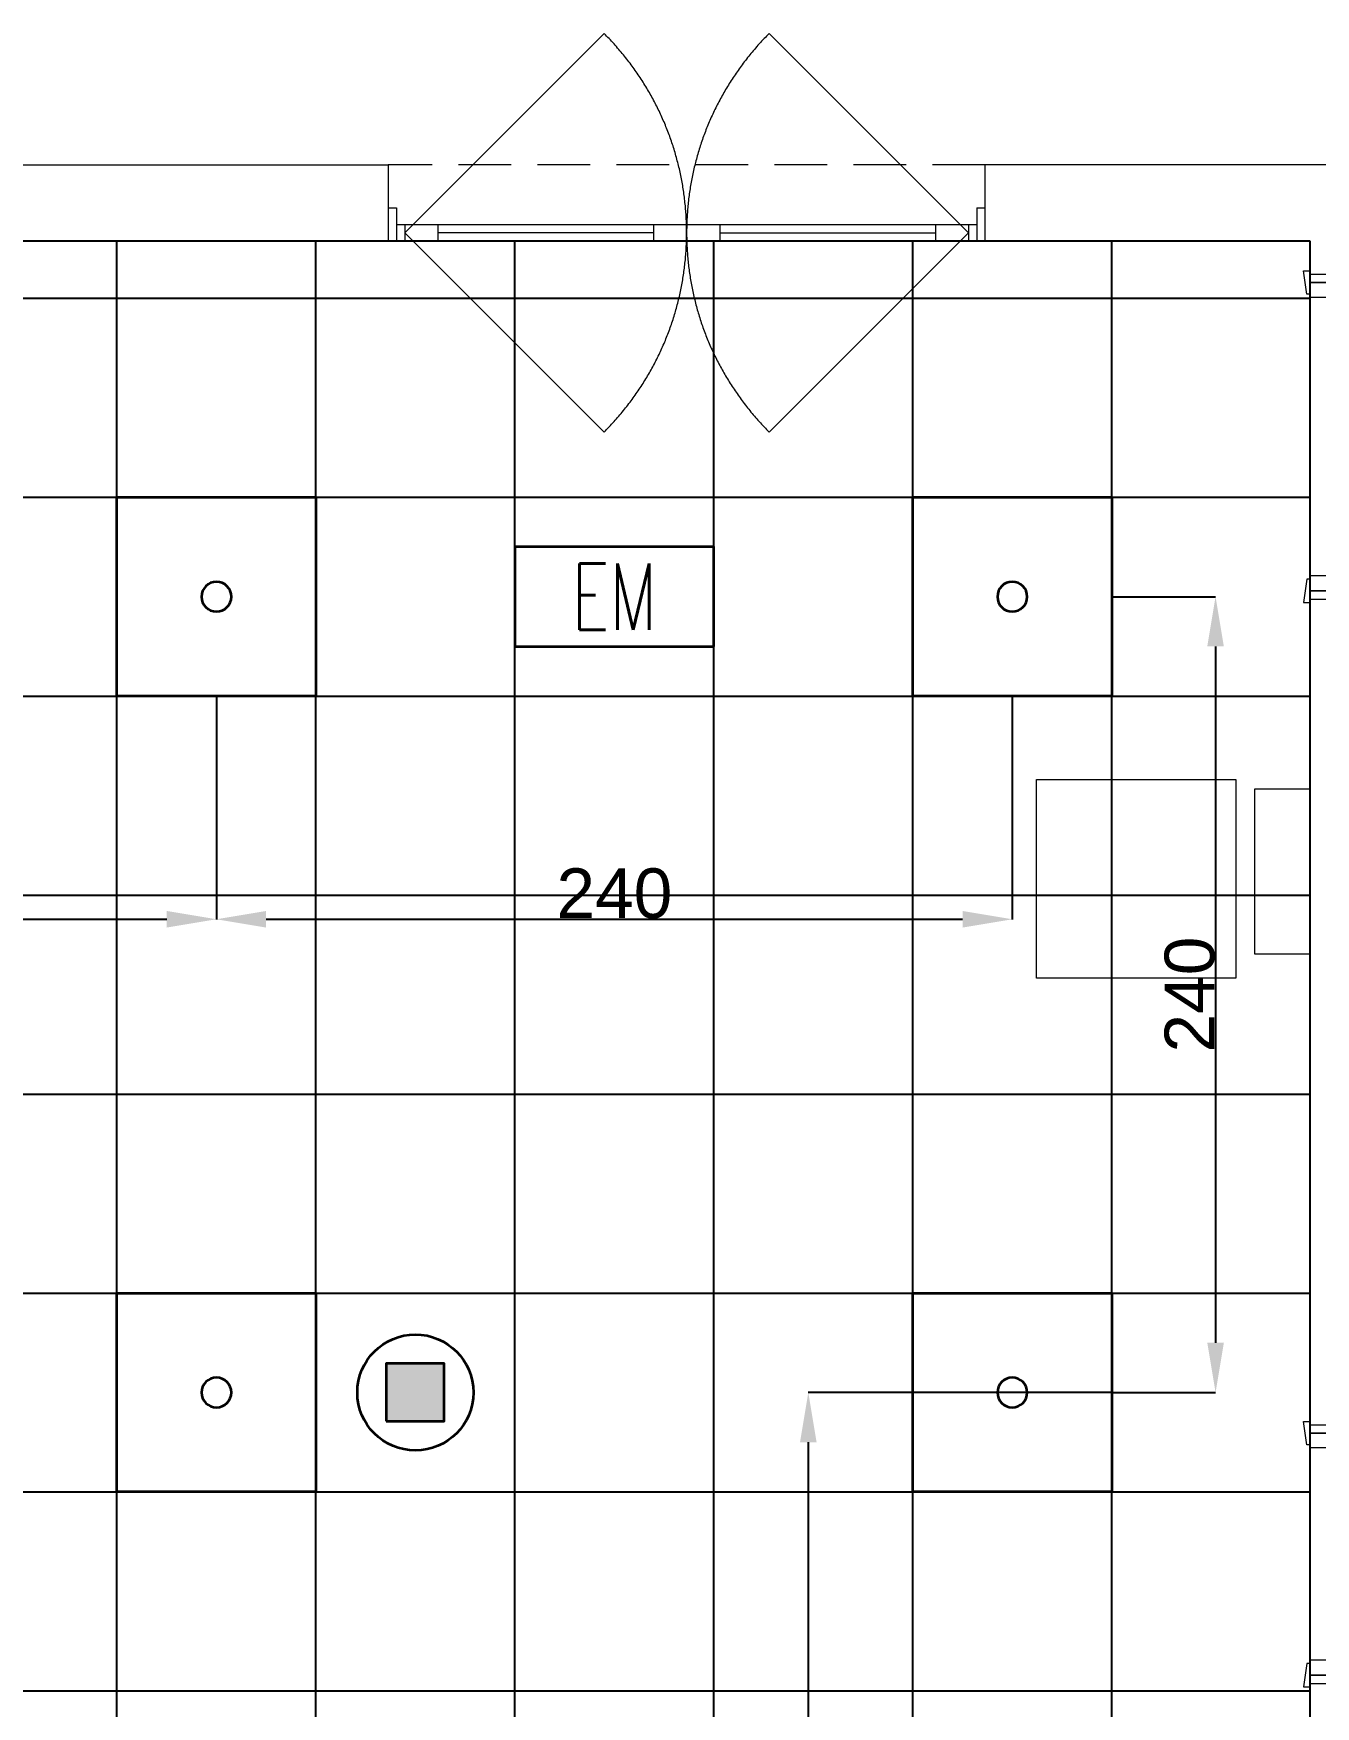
# Model space of a CAD drawing. Header units: inches. Extents: x -12418 to 57169, y -29325 to 19878.
# Drawn here: x 42348 to 46214, y 4153 to 9199 of the extents above; entities that cross this region are included whole.
import ezdxf
from ezdxf.enums import TextEntityAlignment as Align

# ---------------------------------------------------------------- set-up
doc = ezdxf.new("R2010")
doc.units = ezdxf.units.IN
doc.header["$LTSCALE"] = 25
doc.header["$MEASUREMENT"] = 0
doc.header["$PDMODE"] = 3
doc.linetypes.add('00-Ground Floor$0$DASHED', pattern=[0.75, 0.5, -0.25])
doc.linetypes.add('00-Ground Floor$0$HIDDEN', pattern=[9.525, 6.35, -3.175])
doc.layers.get('0').update_dxf_attribs({"color": 8})
doc.layers.get('Defpoints').update_dxf_attribs({"color": 8})
for name, color, linetype, lineweight in [('00-Ground Floor$0$Aluminum', 251, 'Continuous', 5), ('00-Ground Floor$0$LOADING', 253, 'Continuous', 5), ('00-Ground Floor$0$Proj', 251, 'Continuous', 5), ('00-Ground Floor$0$Walls', 251, 'Continuous', 5), ('00-Ground Floor$0$Wooden Joinery', 251, 'Continuous', 5), ('E-DIM', 6, 'Continuous', 18), ('E-LITE-CIRC-NUMB', 6, 'Continuous', 25), ('E-LITE-CLNG', 150, 'Continuous', 35), ('E-LITE-CLNG @ 100', 150, 'Continuous', 35), ('E-LITE-CTRL', 6, 'Continuous', 25), ('T-INTC-CLNG @ 100', 33, 'Continuous', 35), ('T-INTC-DEVC-NUMB', 2, 'Continuous', 25)]:
    doc.layers.add(name, color=color, linetype=linetype, lineweight=lineweight)
doc.layers.add('00-Ground Floor$0$False Ceiling', color=251, linetype='Continuous')
doc.layers.add('00-Ground Floor$0$Meubles', color=7, linetype='Continuous', lineweight=5, true_color=0xa6b1d3)
doc.styles.add('DC_Simplex', font='SIMPLEX.shx', dxfattribs={"width": 0.7})
doc.styles.get("Standard").update_dxf_attribs({"font": 'arial.ttf'})
doc.dimstyles.get("Standard").update_dxf_attribs({"dimtxt": 150, "dimasz": 150, "dimexe": 0.18, "dimexo": 0.0625, "dimgap": 1, "dimtad": 1, "dimdec": 0, "dimlfac": 0.1, "dimzin": 0, "dimdsep": 46, "dimtxsty": 'Standard', "dimcen": 0.09, "dimclrd": 256, "dimclrt": 7, "dimadec": 0, "dimazin": 0, "dimtfac": 1, "dimtdec": 0, "dimtofl": 0, "dimtmove": 0, "dimatfit": 3, "dimfxl": 1, "dimtolj": 1, "dimtzin": 0, "dimarcsym": 0})

# ---------------------------------------------------------------- blocks, each defined once
blk = doc.blocks.new('00-Ground Floor$0$A$C72370EFE')
at = {"layer": '00-Ground Floor$0$Wooden Joinery'}
for p, q in [((-0.01, -0.04), (-0.02, -0.04)), ((-0.01, -0.03), (-0.01, -0.07)), ((0, -0.03), (-0.01, -0.03)), ((0.04, -0.03), (0.05, -0.03)), ((0.05, -0.03), (0.05, -0.07)), ((0.05, -0.04), (0.06, -0.04)), ((-0.05, -0.07), (-0.05, -0.16)), ((-0.03, -0.07), (-0.03, -0.16)), ((-0.01, -0.06), (-0.02, -0.06)), ((0, -0.07), (-0.01, -0.07)), ((0.04, -0.07), (0.05, -0.07)), ((0.05, -0.06), (0.06, -0.06)), ((0.07, -0.07), (0.07, -0.16)), ((0.09, -0.07), (0.09, -0.16)), ((-0.01, -0.17), (-0.02, -0.17)), ((-0.01, -0.19), (-0.02, -0.19)), ((-0.01, -0.17), (-0.01, -0.19)), ((0.05, -0.17), (0.06, -0.17)), ((0.05, -0.17), (0.05, -0.19)), ((0.05, -0.19), (0.06, -0.19))]:
    blk.add_line(p, q, dxfattribs=at)
for centre, radius, start, end in [((-0.02, -0.07), 0.03, 90, 180), ((0.06, -0.07), 0.03, 0, 90), ((-0.02, -0.07), 0.01, 90, 180), ((0.06, -0.07), 0.01, 0, 90), ((-0.02, -0.16), 0.03, 180, 270), ((-0.02, -0.16), 0.01, 180, 270), ((0.06, -0.16), 0.01, 270, 0), ((0.06, -0.16), 0.03, 270, 0)]:
    blk.add_arc(centre, radius, start, end, dxfattribs=at)
blk = doc.blocks.new('00-Ground Floor$0$A$C268A7CF0')
at = {"layer": '00-Ground Floor$0$Wooden Joinery'}
for points in [[(80, 758.8), (80, 768.8), (10, 778.8), (10, 758.8)], [(740, 758.8), (740, 768.8), (810, 778.8), (810, 758.8)], [(70, 658.8), (70, 648.8), (0, 638.8), (0, 658.8)], [(120, 658.8), (120, 0), (80, 0), (80, 658.8)], [(750, 658.8), (750, 648.8), (820, 638.8), (820, 658.8)]]:
    blk.add_lwpolyline(points, close=True, dxfattribs=at)
for points in [[(45, 658.8), (45, 758.8), (20, 758.8), (20, 658.8), (45, 658.8)], [(45, 658.8), (80, 658.8), (80, 698.8), (90, 698.8), (90, 758.8), (45, 758.8), (45, 658.8)], [(775, 658.8), (740, 658.8), (740, 698.8), (730, 698.8), (730, 758.8), (775, 758.8), (775, 658.8)], [(775, 658.8), (775, 758.8), (800, 758.8), (800, 658.8), (775, 658.8)]]:
    blk.add_lwpolyline(points, dxfattribs=at)
blk.add_arc((80, 658.8), 660, 273.4748, 0, dxfattribs=at)
at = {"layer": '00-Ground Floor$0$Wooden Joinery', "xscale": 999.9999999998854, "yscale": 999.9999999998854, "zscale": 999.9999999998854, "rotation": 180}
blk.add_blockref('00-Ground Floor$0$A$C72370EFE', (120, 0), dxfattribs=at)
blk = doc.blocks.new('00-Ground Floor$0$A$C5DAD61B4')
at = {"layer": '00-Ground Floor$0$Wooden Joinery'}
for points in [[(80, 959.1), (80, 969.1), (10, 979.1), (10, 959.1)], [(940, 959.1), (940, 969.1), (1010, 979.1), (1010, 959.1)], [(70, 859.1), (70, 849.1), (0, 839.1), (0, 859.1)], [(120, 859.1), (120, 0), (80, 0), (80, 859.1)], [(950, 859.1), (950, 849.1), (1020, 839.1), (1020, 859.1)]]:
    blk.add_lwpolyline(points, close=True, dxfattribs=at)
for points in [[(45, 859.1), (45, 959.1), (20, 959.1), (20, 859.1), (45, 859.1)], [(45, 859.1), (80, 859.1), (80, 899.1), (90, 899.1), (90, 959.1), (45, 959.1), (45, 859.1)], [(975, 859.1), (940, 859.1), (940, 899.1), (930, 899.1), (930, 959.1), (975, 959.1), (975, 859.1)], [(975, 859.1), (975, 959.1), (1000, 959.1), (1000, 859.1), (975, 859.1)]]:
    blk.add_lwpolyline(points, dxfattribs=at)
blk.add_arc((80, 859.1), 860, 272.666, 0, dxfattribs=at)
at = {"layer": '00-Ground Floor$0$Wooden Joinery', "xscale": 999.9999999998854, "yscale": 999.9999999998854, "zscale": 999.9999999998854, "rotation": 180}
blk.add_blockref('00-Ground Floor$0$A$C72370EFE', (120, 0), dxfattribs=at)
blk = doc.blocks.new('00-Ground Floor$0$SHOULDER WHEEL')
at = {"layer": '00-Ground Floor$0$Meubles', "elevation": 0}
for points in [[(-946167.7, -380007.7), (-945567.5, -380007.7), (-945567.5, -380607.7), (-946167.7, -380607.7)], [(-946392.1, -380080), (-946225.5, -380080), (-946225.5, -380579.6), (-946392.1, -380579.6)]]:
    blk.add_lwpolyline(points, close=True, dxfattribs=at)
blk = doc.blocks.new('00-Ground Floor$0$A$Ce9e1c4c3')
at = {"layer": '00-Ground Floor$0$False Ceiling', "color": 254}
for p, q in [((-53802.1, 8572.6, 0), (-62822.1, 8572.6, 0)), ((-53802.1, -847.4, 0), (-53802.1, 8572.6, 0))]:
    blk.add_line(p, q, dxfattribs=at)
at = {"layer": '00-Ground Floor$0$False Ceiling', "color": 254, "linetype": 'Continuous'}
for p, q in [((-57400, -847.4), (-57400, 8572.6)), ((-56800, -847.4), (-56800, 8572.6)), ((-56200, -847.4), (-56200, 8572.6)), ((-55600, -847.4), (-55600, 8572.6)), ((-55000, -847.4), (-55000, 8572.6)), ((-54400, -847.4), (-54400, 8572.6)), ((-62822.1, 8400), (-53802.1, 8400)), ((-62822.1, 7800), (-53802.1, 7800)), ((-62822.1, 7200), (-53802.1, 7200)), ((-62822.1, 6600), (-53802.1, 6600)), ((-62822.1, 6000), (-53802.1, 6000)), ((-62822.1, 5400), (-53802.1, 5400)), ((-62822.1, 4800), (-53802.1, 4800)), ((-62822.1, 4200), (-53802.1, 4200))]:
    blk.add_line(p, q, dxfattribs=at)
blk = doc.blocks.new('00-Ground Floor')
at = {"layer": '00-Ground Floor$0$Aluminum', "linetype": '00-Ground Floor$0$DASHED', "ltscale": 300}
for p, q in [((43467.9, 8597.6, 0), (44069, 9198.6, 0)), ((45167.9, 8597.6, 0), (44566.9, 9198.6, 0)), ((43467.9, 8597.6, 0), (44069, 7996.5, 0)), ((45167.9, 8597.6, 0), (44566.9, 7996.5, 0))]:
    blk.add_line(p, q, dxfattribs=at)
at = {"layer": '00-Ground Floor$0$Aluminum'}
for p, q in [((43417.9, 8672.6, 0), (43442.9, 8672.6, 0)), ((43442.9, 8672.6, 0), (43442.9, 8572.6, 0)), ((45192.9, 8672.6, 0), (45192.9, 8572.6, 0)), ((45192.9, 8672.6, 0), (45217.9, 8672.6, 0)), ((43442.9, 8622.6, 0), (45192.9, 8622.6, 0)), ((43467.9, 8622.6, 0), (43467.9, 8572.6, 0)), ((43567.9, 8622.6, 0), (43567.9, 8572.6, 0)), ((44217.9, 8597.6, 0), (43567.9, 8597.6, 0)), ((44217.9, 8622.6, 0), (44217.9, 8572.6, 0)), ((44317.9, 8622.6, 0), (44317.9, 8572.6, 0)), ((44417.9, 8622.6, 0), (44417.9, 8572.6, 0)), ((44417.9, 8597.6, 0), (45067.9, 8597.6, 0)), ((45067.9, 8622.6, 0), (45067.9, 8572.6, 0)), ((45167.9, 8622.6, 0), (45167.9, 8572.6, 0)), ((45217.9, 8572.6, 0), (43417.9, 8572.6, 0))]:
    blk.add_line(p, q, dxfattribs=at)
at = {"layer": '00-Ground Floor$0$Aluminum', "linetype": '00-Ground Floor$0$DASHED', "ltscale": 300}
for centre, start, end in [((43467.9, 8597.6, 0), 315, 45), ((45167.9, 8597.6, 0), 135, 225)]:
    blk.add_arc(centre, 850, start, end, dxfattribs=at)
at = {"layer": '00-Ground Floor$0$Proj', "linetype": '00-Ground Floor$0$HIDDEN'}
blk.add_line((45217.9, 8802.6, 0), (43417.9, 8802.6, 0), dxfattribs=at)
at = {"layer": '00-Ground Floor$0$Walls'}
for p, q in [((41809.9, 8802.6, 0), (43417.9, 8802.6, 0)), ((43417.9, 8802.6, 0), (43417.9, 8572.6, 0)), ((45217.9, 8572.6, 0), (45217.9, 8802.6, 0)), ((48367.4, 8802.6, 0), (45217.9, 8802.6, 0)), ((41794.2, 8572.6, 0), (43417.9, 8572.6, 0)), ((45217.9, 8572.6, 0), (46197.9, 8572.6, 0)), ((46197.9, 8472.6, 0), (46197.9, 8572.6, 0)), ((46197.9, 8472.6, 0), (46297.9, 8472.6, 0)), ((46197.9, 7492.6, 0), (46297.9, 7492.6, 0)), ((46197.9, 5002.6, 0), (46197.9, 7492.6, 0)), ((46197.9, 5002.6, 0), (46297.9, 5002.6, 0)), ((46197.9, 5002.6, 0), (46297.9, 5002.6, 0)), ((46197.9, 4222.6, 0), (46297.9, 4222.6, 0)), ((46197.9, 2502.6, 0), (46197.9, 4222.6, 0)), ((46197.9, 4222.6, 0), (46297.9, 4222.6, 0))]:
    blk.add_line(p, q, dxfattribs=at)
at = {"layer": '00-Ground Floor$0$Wooden Joinery', "elevation": 0}
for points in [[(46197.9, 4942.6), (46187.9, 4942.6), (46177.9, 5012.6), (46197.9, 5012.6)], [(46197.9, 4282.6), (46187.9, 4282.6), (46177.9, 4212.6), (46197.9, 4212.6)]]:
    blk.add_lwpolyline(points, close=True, dxfattribs=at)
for points in [[(46297.9, 4977.6), (46197.9, 4977.6), (46197.9, 5002.6), (46297.9, 5002.6), (46297.9, 4977.6)], [(46297.9, 4977.6), (46297.9, 4942.6), (46257.9, 4942.6), (46257.9, 4932.6), (46197.9, 4932.6), (46197.9, 4977.6), (46297.9, 4977.6)], [(46297.9, 4247.6), (46297.9, 4282.6), (46257.9, 4282.6), (46257.9, 4292.6), (46197.9, 4292.6), (46197.9, 4247.6), (46297.9, 4247.6)], [(46297.9, 4247.6), (46197.9, 4247.6), (46197.9, 4222.6), (46297.9, 4222.6), (46297.9, 4247.6)]]:
    blk.add_lwpolyline(points, dxfattribs=at)
at = {"layer": '00-Ground Floor$0$False Ceiling', "color": 254}
blk.add_blockref('00-Ground Floor$0$A$Ce9e1c4c3', (100000, 0), dxfattribs=at)
at = {"layer": '00-Ground Floor$0$LOADING', "rotation": 180}
blk.add_blockref('00-Ground Floor$0$SHOULDER WHEEL', (-900194.1, -373658.6), dxfattribs=at)
at = {"layer": '00-Ground Floor$0$Wooden Joinery', "xscale": -1, "rotation": 90}
for name, p in [('00-Ground Floor$0$A$C5DAD61B4', (47157, 8492.6, 0)), ('00-Ground Floor$0$A$C268A7CF0', (46956.7, 5022.6, 0))]:
    blk.add_blockref(name, p, dxfattribs=at)
blk = doc.blocks.new('*U13')
blk.add_lwpolyline([(-300, 300), (-300, -300), (300, -300), (300, 300)], close=True)
blk.add_circle((0, 0), 45)
at = {"layer": 'E-LITE-CIRC-NUMB', "style": 'DC_Simplex', "width": 0.7, "flags": 8}
blk.add_attdef('CIRCUIT', text='', height=200, rotation=0, dxfattribs=at).set_placement((-473.9, 300), align=Align.RIGHT)
at = {"layer": 'E-LITE-CTRL', "style": 'DC_Simplex', "width": 0.7, "flags": 8}
blk.add_attdef('CONTROL', (1118.9, -935), '', height=200, rotation=360, dxfattribs=at)
blk = doc.blocks.new('*U40')
blk.add_lwpolyline([(-300, 300), (-300, -300), (300, -300), (300, 300)], close=True)
blk.add_circle((0, 0), 45)
at = {"layer": 'E-LITE-CIRC-NUMB', "style": 'DC_Simplex', "width": 0.7, "flags": 8}
blk.add_attdef('CIRCUIT', text='', height=200, rotation=0, dxfattribs=at).set_placement((-473.9, 300), align=Align.RIGHT)
at = {"layer": 'E-LITE-CTRL', "style": 'DC_Simplex', "width": 0.7, "flags": 8}
blk.add_attdef('CONTROL', (1118.9, -935), '', height=200, rotation=360, dxfattribs=at)
blk = doc.blocks.new('DC_LT-CL-Emergency')
blk.add_lwpolyline([(3, -1.5), (3, 1.5), (-3, 1.5), (-3, -1.5)], close=True)
at = {"style": 'DC_Simplex', "width": 0.7}
blk.add_text('EM', height=2, rotation=360, dxfattribs=at).set_placement((0, 0), align=Align.MIDDLE_CENTER)
at = {"layer": 'E-LITE-CTRL', "style": 'DC_Simplex', "width": 0.7, "flags": 8}
blk.add_attdef('CONTROL', (4.739, -1.5), '', height=2, rotation=360, dxfattribs=at)
blk = doc.blocks.new('DC_PA-CL-Speaker')
blk.add_hatch(color=256).paths.add_polyline_path([(-0.883, -0.87), (0.865, -0.87), (0.865, 0.878), (-0.883, 0.878)])
blk.add_lwpolyline([(-0.883, -0.87), (0.865, -0.87), (0.865, 0.878), (-0.883, 0.878)], close=True)
blk.add_circle((0, 0), 1.75)
at = {"layer": 'T-INTC-DEVC-NUMB', "style": 'DC_Simplex', "width": 0.7}
blk.add_attdef('DC_CONTROL', (3.364, 2.471), '', height=2, rotation=360, dxfattribs=at)
blk = doc.blocks.new('*D267')
at = {"layer": 'Defpoints', "color": 0, "transparency": 16777216}
for p in [(40500, 7200), (42900, 7200), (42900, 6527.2)]:
    blk.add_point(p, dxfattribs=at)
at = {"layer": 'E-DIM', "color": 0, "lineweight": -2, "transparency": 16777216}
for p, q in [((40500, 7199.9), (40500, 6527.1)), ((42900, 7199.9), (42900, 6527.1))]:
    blk.add_line(p, q, dxfattribs=at)
at = {"layer": 'E-DIM', "lineweight": -2, "transparency": 16777216}
blk.add_line((40650, 6527.2), (42750, 6527.2), dxfattribs=at)
at = {"layer": 'E-DIM', "transparency": 16777216}
for points in [[(40650, 6552.2), (40650, 6502.2), (40500, 6527.2)], [(42750, 6552.2), (42750, 6502.2), (42900, 6527.2)]]:
    blk.add_solid(points, dxfattribs=at)
at = {"layer": 'E-DIM', "color": 7, "transparency": 16777216, "insert": (41700, 6604.8), "char_height": 150, "attachment_point": 5}
blk.add_mtext('\\A1;240', dxfattribs=at)
blk = doc.blocks.new('*D268')
at = {"layer": 'Defpoints', "color": 0, "transparency": 16777216}
for p in [(42900, 7200), (45300, 7200), (45300, 6527.1)]:
    blk.add_point(p, dxfattribs=at)
at = {"layer": 'E-DIM', "color": 0, "lineweight": -2, "transparency": 16777216}
for p, q in [((42900, 7199.9), (42900, 6526.9)), ((45300, 7199.9), (45300, 6526.9))]:
    blk.add_line(p, q, dxfattribs=at)
at = {"layer": 'E-DIM', "lineweight": -2, "transparency": 16777216}
blk.add_line((43050, 6527.1), (45150, 6527.1), dxfattribs=at)
at = {"layer": 'E-DIM', "transparency": 16777216}
for points in [[(43050, 6552.1), (43050, 6502.1), (42900, 6527.1)], [(45150, 6552.1), (45150, 6502.1), (45300, 6527.1)]]:
    blk.add_solid(points, dxfattribs=at)
at = {"layer": 'E-DIM', "color": 7, "transparency": 16777216, "insert": (44100, 6604.6), "char_height": 150, "attachment_point": 5}
blk.add_mtext('\\A1;240', dxfattribs=at)
blk = doc.blocks.new('*D269')
at = {"layer": 'Defpoints', "color": 0, "transparency": 16777216}
for p in [(45600, 7500), (45600, 5100), (45912.9, 5100)]:
    blk.add_point(p, dxfattribs=at)
at = {"layer": 'E-DIM', "color": 0, "lineweight": -2, "transparency": 16777216}
for p, q in [((45600.1, 7500), (45913.1, 7500)), ((45600.1, 5100), (45913.1, 5100))]:
    blk.add_line(p, q, dxfattribs=at)
at = {"layer": 'E-DIM', "lineweight": -2, "transparency": 16777216}
blk.add_line((45912.9, 7350), (45912.9, 5250), dxfattribs=at)
at = {"layer": 'E-DIM', "transparency": 16777216}
for points in [[(45887.9, 7350), (45937.9, 7350), (45912.9, 7500)], [(45887.9, 5250), (45937.9, 5250), (45912.9, 5100)]]:
    blk.add_solid(points, dxfattribs=at)
at = {"layer": 'E-DIM', "color": 7, "transparency": 16777216, "insert": (45835.3, 6300), "char_height": 150, "attachment_point": 5, "rotation": 90}
blk.add_mtext('\\A1;240', dxfattribs=at)
blk = doc.blocks.new('*D270')
at = {"layer": 'Defpoints', "color": 0, "transparency": 16777216}
for p in [(45600, 5100), (44684.8, 2700), (45600, 2700)]:
    blk.add_point(p, dxfattribs=at)
at = {"layer": 'E-DIM', "color": 0, "lineweight": -2, "transparency": 16777216}
for p, q in [((45599.9, 5100), (44684.6, 5100)), ((45599.9, 2700), (44684.6, 2700))]:
    blk.add_line(p, q, dxfattribs=at)
at = {"layer": 'E-DIM', "lineweight": -2, "transparency": 16777216}
blk.add_line((44684.8, 4950), (44684.8, 2850), dxfattribs=at)
at = {"layer": 'E-DIM', "transparency": 16777216}
for points in [[(44659.8, 4950), (44709.8, 4950), (44684.8, 5100)], [(44659.8, 2850), (44709.8, 2850), (44684.8, 2700)]]:
    blk.add_solid(points, dxfattribs=at)
at = {"layer": 'E-DIM', "color": 7, "transparency": 16777216, "insert": (44607.2, 3900), "char_height": 150, "attachment_point": 5, "rotation": 90}
blk.add_mtext('\\A1;240', dxfattribs=at)

msp = doc.modelspace()

# ---------------------------------------------------------------- block references
msp.add_blockref('00-Ground Floor', (0, 0))
at = {"layer": 'E-LITE-CLNG', "xscale": -1}
for name, p in [('*U40', (42900, 7500)), ('*U13', (45300, 7500)), ('*U13', (42900, 5100)), ('*U13', (45300, 5100))]:
    msp.add_blockref(name, p, dxfattribs=at)
at = {"layer": 'E-LITE-CLNG @ 100', "xscale": 100, "yscale": 100, "zscale": 100}
msp.add_blockref('DC_LT-CL-Emergency', (44100, 7500), dxfattribs=at)
at = {"layer": 'T-INTC-CLNG @ 100', "xscale": 100, "yscale": 100, "zscale": 100}
msp.add_blockref('DC_PA-CL-Speaker', (43500, 5100), dxfattribs=at)

# ---------------------------------------------------------------- dimensions: what is measured, and where the dimension line sits
at = {"layer": 'E-DIM'}
for base, p1, p2, picture, middle in [((45912.9, 5100), (45600, 7500), (45600, 5100), '*D269', (45835.3, 6300)), ((44684.8, 2700), (45600, 5100), (45600, 2700), '*D270', (44607.2, 3900))]:
    dim = msp.add_linear_dim(base=base, p1=p1, p2=p2, angle=90, dimstyle='Standard', dxfattribs=at)
    dim.commit()
    dim.dimension.update_dxf_attribs({"geometry": picture, "text_midpoint": middle})
for base, p1, p2, picture, middle in [((42900, 6527.2), (40500, 7200), (42900, 7200), '*D267', (41700, 6604.8)), ((45300, 6527.1), (42900, 7200), (45300, 7200), '*D268', (44100, 6604.6))]:
    dim = msp.add_linear_dim(base=base, p1=p1, p2=p2, dimstyle='Standard', dxfattribs=at)
    dim.commit()
    dim.dimension.update_dxf_attribs({"geometry": picture, "text_midpoint": middle})

doc.saveas('drawing.dxf')
